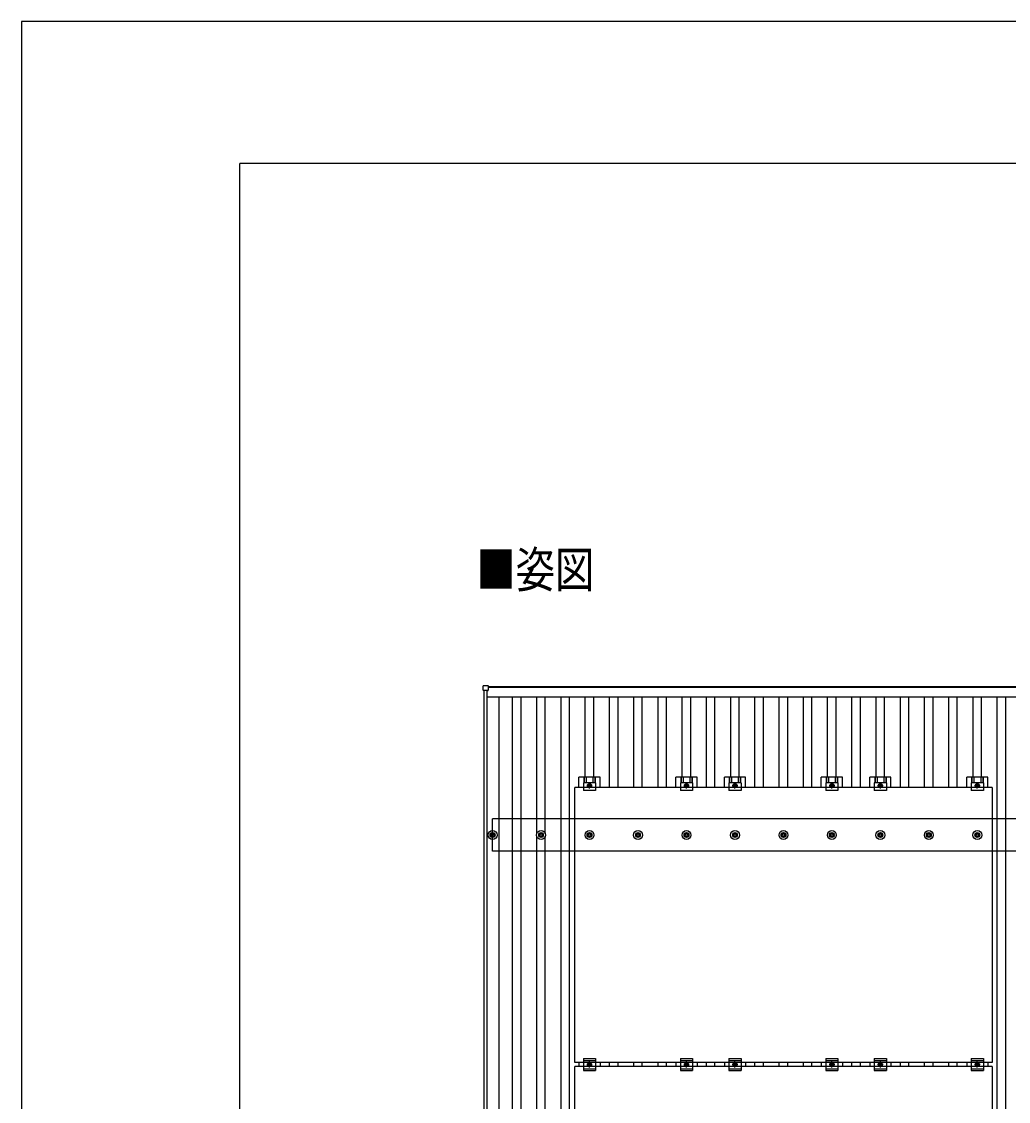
# Model space of a CAD drawing. Units: millimetres, scale not verified. Extents: x -12615 to 12615, y -8910 to 8910.
# Drawn here: x -12615 to -8543, y 4455 to 8910 of the extents above; entities that cross this region are included whole.
import ezdxf
from ezdxf.enums import TextEntityAlignment as Align

# ---------------------------------------------------------------- set-up
doc = ezdxf.new("R2010")
doc.units = ezdxf.units.MM
doc.header["$LTSCALE"] = 40
for name, color, linetype in [('0-2_USER1', 3, 'Continuous'), ('0-4_YKK_13', 4, 'Continuous'), ('0-5_YKK_A1', 4, 'Continuous'), ('0-7_YKK_ZWAK', 7, 'Continuous')]:
    doc.layers.add(name, color=color, linetype=linetype)
doc.styles.add('ＭＳ ゴシック', font='')
doc.styles.get('ＭＳ ゴシック').set_extended_font_data('MS Gothic')

msp = doc.modelspace()

# ---------------------------------------------------------------- linework, layer by layer
at = {"layer": '0-4_YKK_13'}
for p, q in [((-10709.95, 6151.46), (-10709.95, 6169.46)), ((-10708.95, 6170.46), (-10690.95, 6170.46)), ((-10690.95, 6150.46), (-10708.95, 6150.46)), ((-10689.95, 6169.46), (-10689.95, 6151.46)), ((-10315.3, 5749.48), (-10315.3, 5792.98)), ((-10295.17, 5792.98), (-10295.17, 5768.78)), ((-10293.77, 5792.98), (-10293.77, 5768.78)), ((-10285.57, 5792.98), (-10285.57, 5768.78)), ((-10257.73, 5792.98), (-10257.73, 5768.78)), ((-10249.53, 5792.98), (-10249.53, 5768.78)), ((-10248.13, 5792.98), (-10248.13, 5768.78)), ((-9915.3, 5749.48), (-9915.3, 5792.98)), ((-9895.17, 5792.98), (-9895.17, 5768.78)), ((-9893.77, 5792.98), (-9893.77, 5768.78)), ((-9885.57, 5792.98), (-9885.57, 5768.78)), ((-9857.73, 5792.98), (-9857.73, 5768.78)), ((-9849.53, 5792.98), (-9849.53, 5768.78)), ((-9848.13, 5792.98), (-9848.13, 5768.78)), ((-9715.3, 5749.48), (-9715.3, 5792.98)), ((-9695.17, 5792.98), (-9695.17, 5768.78)), ((-9693.77, 5792.98), (-9693.77, 5768.78)), ((-9685.57, 5792.98), (-9685.57, 5768.78)), ((-9657.73, 5792.98), (-9657.73, 5768.78)), ((-9649.53, 5792.98), (-9649.53, 5768.78)), ((-9648.13, 5792.98), (-9648.13, 5768.78)), ((-9315.3, 5749.48), (-9315.3, 5792.98)), ((-9295.17, 5792.98), (-9295.17, 5768.78)), ((-9293.77, 5792.98), (-9293.77, 5768.78)), ((-9285.57, 5792.98), (-9285.57, 5768.78)), ((-9257.73, 5792.98), (-9257.73, 5768.78)), ((-9249.53, 5792.98), (-9249.53, 5768.78)), ((-9248.13, 5792.98), (-9248.13, 5768.78)), ((-9115.3, 5749.48), (-9115.3, 5792.98)), ((-9095.17, 5792.98), (-9095.17, 5768.78)), ((-9093.77, 5792.98), (-9093.77, 5768.78)), ((-9085.57, 5792.98), (-9085.57, 5768.78)), ((-9057.73, 5792.98), (-9057.73, 5768.78)), ((-9049.53, 5792.98), (-9049.53, 5768.78)), ((-9048.13, 5792.98), (-9048.13, 5768.78)), ((-8715.3, 5749.48), (-8715.3, 5792.98)), ((-8695.17, 5792.98), (-8695.17, 5768.78)), ((-8693.77, 5792.98), (-8693.77, 5768.78)), ((-8685.57, 5792.98), (-8685.57, 5768.78)), ((-8657.73, 5792.98), (-8657.73, 5768.78)), ((-8649.53, 5792.98), (-8649.53, 5768.78)), ((-8648.13, 5792.98), (-8648.13, 5768.78)), ((-10332.65, 4615.48), (-10332.65, 5749.48)), ((-8610.65, 5749.48), (-10332.65, 5749.48)), ((-10296.66, 5768.78), (-10296.65, 5737.48)), ((-10246.65, 5768.78), (-10296.66, 5768.78)), ((-10283.15, 5757.98), (-10260.15, 5757.98)), ((-10271.65, 5745.47), (-10271.65, 5770.48)), ((-9896.66, 5768.78), (-9896.65, 5737.48)), ((-9846.65, 5768.78), (-9896.66, 5768.78)), ((-9883.15, 5757.98), (-9860.15, 5757.98)), ((-9871.65, 5745.47), (-9871.65, 5770.48)), ((-9696.66, 5768.78), (-9696.65, 5737.48)), ((-9646.65, 5768.78), (-9696.66, 5768.78)), ((-9683.15, 5757.98), (-9660.15, 5757.98)), ((-9671.65, 5745.47), (-9671.65, 5770.48)), ((-9296.66, 5768.78), (-9296.65, 5737.48)), ((-9246.65, 5768.78), (-9296.66, 5768.78)), ((-9283.15, 5757.98), (-9260.15, 5757.98)), ((-9271.65, 5745.47), (-9271.65, 5770.48)), ((-9096.66, 5768.78), (-9096.65, 5737.48)), ((-9046.65, 5768.78), (-9096.66, 5768.78)), ((-9083.15, 5757.98), (-9060.15, 5757.98)), ((-9071.65, 5745.47), (-9071.65, 5770.48)), ((-8696.66, 5768.78), (-8696.65, 5737.48)), ((-8646.65, 5768.78), (-8696.66, 5768.78)), ((-8683.15, 5757.98), (-8660.15, 5757.98)), ((-8671.65, 5745.47), (-8671.65, 5770.48)), ((-10681.65, 5555.73), (-10677.23, 5555.73)), ((-10681.65, 5552.23), (-10677.23, 5552.23)), ((-10673.4, 5563.98), (-10673.4, 5559.56)), ((-10673.4, 5548.4), (-10673.4, 5543.98)), ((-10669.9, 5563.98), (-10669.9, 5559.56)), ((-10669.9, 5548.4), (-10669.9, 5543.98)), ((-10666.07, 5555.73), (-10661.65, 5555.73)), ((-10666.07, 5552.23), (-10661.65, 5552.23)), ((-10481.65, 5555.73), (-10477.23, 5555.73)), ((-10481.65, 5552.23), (-10477.23, 5552.23)), ((-10473.4, 5563.98), (-10473.4, 5559.56)), ((-10473.4, 5548.4), (-10473.4, 5543.98)), ((-10469.9, 5563.98), (-10469.9, 5559.56)), ((-10469.9, 5548.4), (-10469.9, 5543.98)), ((-10466.07, 5555.73), (-10461.65, 5555.73)), ((-10466.07, 5552.23), (-10461.65, 5552.23)), ((-10281.65, 5555.73), (-10277.23, 5555.73)), ((-10281.65, 5552.23), (-10277.23, 5552.23)), ((-10273.4, 5563.98), (-10273.4, 5559.56)), ((-10273.4, 5548.4), (-10273.4, 5543.98)), ((-10269.9, 5563.98), (-10269.9, 5559.56)), ((-10269.9, 5548.4), (-10269.9, 5543.98)), ((-10266.07, 5555.73), (-10261.65, 5555.73)), ((-10266.07, 5552.23), (-10261.65, 5552.23)), ((-10081.65, 5555.73), (-10077.23, 5555.73)), ((-10081.65, 5552.23), (-10077.23, 5552.23)), ((-10073.4, 5563.98), (-10073.4, 5559.56)), ((-10073.4, 5548.4), (-10073.4, 5543.98)), ((-10069.9, 5563.98), (-10069.9, 5559.56)), ((-10069.9, 5548.4), (-10069.9, 5543.98)), ((-10066.07, 5555.73), (-10061.65, 5555.73)), ((-10066.07, 5552.23), (-10061.65, 5552.23)), ((-9881.65, 5555.73), (-9877.23, 5555.73)), ((-9881.65, 5552.23), (-9877.23, 5552.23)), ((-9873.4, 5563.98), (-9873.4, 5559.56)), ((-9873.4, 5548.4), (-9873.4, 5543.98)), ((-9869.9, 5563.98), (-9869.9, 5559.56)), ((-9869.9, 5548.4), (-9869.9, 5543.98)), ((-9866.07, 5555.73), (-9861.65, 5555.73)), ((-9866.07, 5552.23), (-9861.65, 5552.23)), ((-9681.65, 5555.73), (-9677.23, 5555.73)), ((-9681.65, 5552.23), (-9677.23, 5552.23)), ((-9673.4, 5563.98), (-9673.4, 5559.56)), ((-9673.4, 5548.4), (-9673.4, 5543.98)), ((-9669.9, 5563.98), (-9669.9, 5559.56)), ((-9669.9, 5548.4), (-9669.9, 5543.98)), ((-9666.07, 5555.73), (-9661.65, 5555.73)), ((-9666.07, 5552.23), (-9661.65, 5552.23)), ((-9481.65, 5555.73), (-9477.23, 5555.73)), ((-9481.65, 5552.23), (-9477.23, 5552.23)), ((-9473.4, 5563.98), (-9473.4, 5559.56)), ((-9473.4, 5548.4), (-9473.4, 5543.98)), ((-9469.9, 5563.98), (-9469.9, 5559.56)), ((-9469.9, 5548.4), (-9469.9, 5543.98)), ((-9466.07, 5555.73), (-9461.65, 5555.73)), ((-9466.07, 5552.23), (-9461.65, 5552.23)), ((-9281.65, 5555.73), (-9277.23, 5555.73)), ((-9281.65, 5552.23), (-9277.23, 5552.23)), ((-9273.4, 5563.98), (-9273.4, 5559.56)), ((-9273.4, 5548.4), (-9273.4, 5543.98)), ((-9269.9, 5563.98), (-9269.9, 5559.56)), ((-9269.9, 5548.4), (-9269.9, 5543.98)), ((-9266.07, 5555.73), (-9261.65, 5555.73)), ((-9266.07, 5552.23), (-9261.65, 5552.23)), ((-9081.65, 5555.73), (-9077.23, 5555.73)), ((-9081.65, 5552.23), (-9077.23, 5552.23)), ((-9073.4, 5563.98), (-9073.4, 5559.56)), ((-9073.4, 5548.4), (-9073.4, 5543.98)), ((-9069.9, 5563.98), (-9069.9, 5559.56)), ((-9069.9, 5548.4), (-9069.9, 5543.98)), ((-9066.07, 5555.73), (-9061.65, 5555.73)), ((-9066.07, 5552.23), (-9061.65, 5552.23)), ((-8881.65, 5555.73), (-8877.23, 5555.73)), ((-8881.65, 5552.23), (-8877.23, 5552.23)), ((-8873.4, 5563.98), (-8873.4, 5559.56)), ((-8873.4, 5548.4), (-8873.4, 5543.98)), ((-8869.9, 5563.98), (-8869.9, 5559.56)), ((-8869.9, 5548.4), (-8869.9, 5543.98)), ((-8866.07, 5555.73), (-8861.65, 5555.73)), ((-8866.07, 5552.23), (-8861.65, 5552.23)), ((-8681.65, 5555.73), (-8677.23, 5555.73)), ((-8681.65, 5552.23), (-8677.23, 5552.23)), ((-8673.4, 5563.98), (-8673.4, 5559.56)), ((-8673.4, 5548.4), (-8673.4, 5543.98)), ((-8669.9, 5563.98), (-8669.9, 5559.56)), ((-8669.9, 5548.4), (-8669.9, 5543.98)), ((-8666.07, 5555.73), (-8661.65, 5555.73)), ((-8666.07, 5552.23), (-8661.65, 5552.23)), ((-10332.65, 3464.48), (-10332.65, 4598.48)), ((-8610.65, 4598.48), (-10332.65, 4598.48)), ((-10315.3, 4615.48), (-10315.3, 4598.48)), ((-10296.65, 4631.98), (-10296.65, 4581.98)), ((-10296.65, 4631.98), (-10246.65, 4631.98)), ((-10296.65, 4623.98), (-10246.65, 4623.98)), ((-10296.65, 4589.98), (-10246.65, 4589.98)), ((-10260.15, 4606.98), (-10283.15, 4606.98)), ((-10271.65, 4594.47), (-10271.65, 4619.48)), ((-10246.65, 4631.98), (-10246.65, 4581.98)), ((-10228, 4615.48), (-10228, 4598.48)), ((-9915.3, 4615.48), (-9915.3, 4598.48)), ((-9896.65, 4631.98), (-9896.65, 4581.98)), ((-9896.65, 4631.98), (-9846.65, 4631.98)), ((-9896.65, 4623.98), (-9846.65, 4623.98)), ((-9896.65, 4589.98), (-9846.65, 4589.98)), ((-9860.15, 4606.98), (-9883.15, 4606.98)), ((-9871.65, 4594.47), (-9871.65, 4619.48)), ((-9846.65, 4631.98), (-9846.65, 4581.98)), ((-9828, 4615.48), (-9828, 4598.48)), ((-9715.3, 4615.48), (-9715.3, 4598.48)), ((-9696.65, 4631.98), (-9696.65, 4581.98)), ((-9696.65, 4631.98), (-9646.65, 4631.98)), ((-9696.65, 4623.98), (-9646.65, 4623.98)), ((-9696.65, 4589.98), (-9646.65, 4589.98)), ((-9660.15, 4606.98), (-9683.15, 4606.98)), ((-9671.65, 4594.47), (-9671.65, 4619.48)), ((-9646.65, 4631.98), (-9646.65, 4581.98)), ((-9628, 4615.48), (-9628, 4598.48)), ((-9315.3, 4615.48), (-9315.3, 4598.48)), ((-9296.65, 4631.98), (-9296.65, 4581.98)), ((-9296.65, 4631.98), (-9246.65, 4631.98)), ((-9296.65, 4623.98), (-9246.65, 4623.98)), ((-9296.65, 4589.98), (-9246.65, 4589.98)), ((-9260.15, 4606.98), (-9283.15, 4606.98)), ((-9271.65, 4594.47), (-9271.65, 4619.48)), ((-9246.65, 4631.98), (-9246.65, 4581.98)), ((-9228, 4615.48), (-9228, 4598.48)), ((-9115.3, 4615.48), (-9115.3, 4598.48)), ((-9096.65, 4631.98), (-9096.65, 4581.98)), ((-9096.65, 4631.98), (-9046.65, 4631.98)), ((-9096.65, 4623.98), (-9046.65, 4623.98)), ((-9096.65, 4589.98), (-9046.65, 4589.98)), ((-9060.15, 4606.98), (-9083.15, 4606.98)), ((-9071.65, 4594.47), (-9071.65, 4619.48)), ((-9046.65, 4631.98), (-9046.65, 4581.98)), ((-9028, 4615.48), (-9028, 4598.48)), ((-8715.3, 4615.48), (-8715.3, 4598.48)), ((-8696.65, 4631.98), (-8696.65, 4581.98)), ((-8696.65, 4631.98), (-8646.65, 4631.98)), ((-8696.65, 4623.98), (-8646.65, 4623.98)), ((-8696.65, 4589.98), (-8646.65, 4589.98)), ((-8660.15, 4606.98), (-8683.15, 4606.98)), ((-8671.65, 4594.47), (-8671.65, 4619.48)), ((-8646.65, 4631.98), (-8646.65, 4581.98)), ((-8628, 4615.48), (-8628, 4598.48)), ((-10296.65, 4581.98), (-10246.65, 4581.98)), ((-9896.65, 4581.98), (-9846.65, 4581.98)), ((-9696.65, 4581.98), (-9646.65, 4581.98)), ((-9296.65, 4581.98), (-9246.65, 4581.98)), ((-9096.65, 4581.98), (-9046.65, 4581.98)), ((-8696.65, 4581.98), (-8646.65, 4581.98))]:
    msp.add_line(p, q, dxfattribs=at)
for points in [[(-10228, 5749.48), (-10228, 5792.98), (-10315.3, 5792.98)], [(-9828, 5749.48), (-9828, 5792.98), (-9915.3, 5792.98)], [(-9628, 5749.48), (-9628, 5792.98), (-9715.3, 5792.98)], [(-9228, 5749.48), (-9228, 5792.98), (-9315.3, 5792.98)], [(-9028, 5749.48), (-9028, 5792.98), (-9115.3, 5792.98)], [(-8628, 5749.48), (-8628, 5792.98), (-8715.3, 5792.98)], [(-8610.65, 5749.48), (-8610.65, 4615.48), (-10332.65, 4615.48)], [(-10246.65, 5768.78), (-10246.65, 5737.48), (-10296.65, 5737.48)], [(-9846.65, 5768.78), (-9846.65, 5737.48), (-9896.65, 5737.48)], [(-9646.65, 5768.78), (-9646.65, 5737.48), (-9696.65, 5737.48)], [(-9246.65, 5768.78), (-9246.65, 5737.48), (-9296.65, 5737.48)], [(-9046.65, 5768.78), (-9046.65, 5737.48), (-9096.65, 5737.48)], [(-8646.65, 5768.78), (-8646.65, 5737.48), (-8696.65, 5737.48)], [(-8610.65, 4598.48), (-8610.65, 3464.48), (-10332.65, 3464.48)]]:
    msp.add_lwpolyline(points, dxfattribs=at)
for points in [[(-10271.65, 5750.47), (-10265.15, 5754.23), (-10265.15, 5761.73), (-10271.65, 5765.48), (-10278.15, 5761.73), (-10278.15, 5754.23)], [(-9871.65, 5750.47), (-9865.15, 5754.23), (-9865.15, 5761.73), (-9871.65, 5765.48), (-9878.15, 5761.73), (-9878.15, 5754.23)], [(-9671.65, 5750.47), (-9665.15, 5754.23), (-9665.15, 5761.73), (-9671.65, 5765.48), (-9678.15, 5761.73), (-9678.15, 5754.23)], [(-9271.65, 5750.47), (-9265.15, 5754.23), (-9265.15, 5761.73), (-9271.65, 5765.48), (-9278.15, 5761.73), (-9278.15, 5754.23)], [(-9071.65, 5750.47), (-9065.15, 5754.23), (-9065.15, 5761.73), (-9071.65, 5765.48), (-9078.15, 5761.73), (-9078.15, 5754.23)], [(-8671.65, 5750.47), (-8665.15, 5754.23), (-8665.15, 5761.73), (-8671.65, 5765.48), (-8678.15, 5761.73), (-8678.15, 5754.23)], [(-10271.65, 4599.47), (-10278.15, 4603.23), (-10278.15, 4610.73), (-10271.65, 4614.48), (-10265.15, 4610.73), (-10265.15, 4603.23)], [(-9871.65, 4599.47), (-9878.15, 4603.23), (-9878.15, 4610.73), (-9871.65, 4614.48), (-9865.15, 4610.73), (-9865.15, 4603.23)], [(-9671.65, 4599.47), (-9678.15, 4603.23), (-9678.15, 4610.73), (-9671.65, 4614.48), (-9665.15, 4610.73), (-9665.15, 4603.23)], [(-9271.65, 4599.47), (-9278.15, 4603.23), (-9278.15, 4610.73), (-9271.65, 4614.48), (-9265.15, 4610.73), (-9265.15, 4603.23)], [(-9071.65, 4599.47), (-9078.15, 4603.23), (-9078.15, 4610.73), (-9071.65, 4614.48), (-9065.15, 4610.73), (-9065.15, 4603.23)], [(-8671.65, 4599.47), (-8678.15, 4603.23), (-8678.15, 4610.73), (-8671.65, 4614.48), (-8665.15, 4610.73), (-8665.15, 4603.23)]]:
    msp.add_lwpolyline(points, close=True, dxfattribs=at)
for centre, radius in [((-10271.65, 5757.98), 8.5), ((-10271.65, 5757.98), 6.5), ((-10271.65, 5757.98), 4), ((-9871.65, 5757.98), 8.5), ((-9871.65, 5757.98), 6.5), ((-9871.65, 5757.98), 4), ((-9671.65, 5757.98), 8.5), ((-9671.65, 5757.98), 6.5), ((-9671.65, 5757.98), 4), ((-9271.65, 5757.98), 8.5), ((-9271.65, 5757.98), 6.5), ((-9271.65, 5757.98), 4), ((-9071.65, 5757.98), 8.5), ((-9071.65, 5757.98), 6.5), ((-9071.65, 5757.98), 4), ((-8671.65, 5757.98), 8.5), ((-8671.65, 5757.98), 6.5), ((-8671.65, 5757.98), 4), ((-10671.65, 5553.98), 18.25), ((-10471.65, 5553.98), 18.25), ((-10271.65, 5553.98), 18.25), ((-10071.65, 5553.98), 18.25), ((-9871.65, 5553.98), 18.25), ((-9671.65, 5553.98), 18.25), ((-9471.65, 5553.98), 18.25), ((-9271.65, 5553.98), 18.25), ((-9071.65, 5553.98), 18.25), ((-8871.65, 5553.98), 18.25), ((-8671.65, 5553.98), 18.25), ((-10671.65, 5553.98), 10.15), ((-10671.65, 5553.98), 5.85), ((-10671.65, 5553.98), 5.25), ((-10471.65, 5553.98), 10.15), ((-10471.65, 5553.98), 5.85), ((-10471.65, 5553.98), 5.25), ((-10271.65, 5553.98), 10.15), ((-10271.65, 5553.98), 5.85), ((-10271.65, 5553.98), 5.25), ((-10071.65, 5553.98), 10.15), ((-10071.65, 5553.98), 5.85), ((-10071.65, 5553.98), 5.25), ((-9871.65, 5553.98), 10.15), ((-9871.65, 5553.98), 5.85), ((-9871.65, 5553.98), 5.25), ((-9671.65, 5553.98), 10.15), ((-9671.65, 5553.98), 5.85), ((-9671.65, 5553.98), 5.25), ((-9471.65, 5553.98), 10.15), ((-9471.65, 5553.98), 5.85), ((-9471.65, 5553.98), 5.25), ((-9271.65, 5553.98), 10.15), ((-9271.65, 5553.98), 5.85), ((-9271.65, 5553.98), 5.25), ((-9071.65, 5553.98), 10.15), ((-9071.65, 5553.98), 5.85), ((-9071.65, 5553.98), 5.25), ((-8871.65, 5553.98), 10.15), ((-8871.65, 5553.98), 5.85), ((-8871.65, 5553.98), 5.25), ((-8671.65, 5553.98), 10.15), ((-8671.65, 5553.98), 5.85), ((-8671.65, 5553.98), 5.25), ((-10271.65, 4606.98), 8.5), ((-10271.65, 4606.98), 6.5), ((-10271.65, 4606.98), 4), ((-9871.65, 4606.98), 8.5), ((-9871.65, 4606.98), 6.5), ((-9871.65, 4606.98), 4), ((-9671.65, 4606.98), 8.5), ((-9671.65, 4606.98), 6.5), ((-9671.65, 4606.98), 4), ((-9271.65, 4606.98), 8.5), ((-9271.65, 4606.98), 6.5), ((-9271.65, 4606.98), 4), ((-9071.65, 4606.98), 8.5), ((-9071.65, 4606.98), 6.5), ((-9071.65, 4606.98), 4), ((-8671.65, 4606.98), 8.5), ((-8671.65, 4606.98), 6.5), ((-8671.65, 4606.98), 4)]:
    msp.add_circle(centre, radius, dxfattribs=at)
for centre, start, end in [((-10708.95, 6169.46), 90, 180), ((-10708.95, 6151.46), 180, 270), ((-10690.95, 6169.46), 0, 90), ((-10690.95, 6151.46), 270, 0)]:
    msp.add_arc(centre, 1, start, end, dxfattribs=at)
at = {"layer": '0-5_YKK_A1'}
for p, q in [((-10706.65, 752.04), (-10706.65, 6150.46)), ((-10694.65, 752.04), (-10694.65, 6150.46)), ((-10689.95, 6167.16), (-4653.35, 6167.16)), ((-4653.35, 6162.37), (-10689.95, 6162.37)), ((-10694.65, 6124.37), (-4648.65, 6124.37)), ((-10645.15, 783.36), (-10645.15, 6124.37)), ((-10589.15, 783.36), (-10589.15, 6124.37)), ((-10554.15, 783.36), (-10554.15, 6124.37)), ((-10489.15, 5559.16), (-10489.15, 6124.37)), ((-10454.15, 5559.16), (-10454.15, 6124.37)), ((-10389.15, 783.36), (-10389.15, 6124.37)), ((-10354.15, 783.36), (-10354.15, 6124.37)), ((-10289.15, 5792.98), (-10289.15, 6124.37)), ((-10254.15, 5792.98), (-10254.15, 6124.37)), ((-10189.15, 5749.48), (-10189.15, 6124.37)), ((-10154.15, 5749.48), (-10154.15, 6124.37)), ((-10089.15, 5749.48), (-10089.15, 6124.37)), ((-10054.15, 5749.48), (-10054.15, 6124.37)), ((-9989.15, 5749.48), (-9989.15, 6124.37)), ((-9954.15, 5749.48), (-9954.15, 6124.37)), ((-9889.15, 5792.98), (-9889.15, 6124.37)), ((-9854.15, 5792.98), (-9854.15, 6124.37)), ((-9789.15, 5749.48), (-9789.15, 6124.37)), ((-9754.15, 5749.48), (-9754.15, 6124.37)), ((-9689.15, 5792.98), (-9689.15, 6124.37)), ((-9654.15, 5792.98), (-9654.15, 6124.37)), ((-9589.15, 5749.48), (-9589.15, 6124.37)), ((-9554.15, 5749.48), (-9554.15, 6124.37)), ((-9489.15, 5749.48), (-9489.15, 6124.37)), ((-9454.15, 5749.48), (-9454.15, 6124.37)), ((-9389.15, 5749.48), (-9389.15, 6124.37)), ((-9354.15, 5749.48), (-9354.15, 6124.37)), ((-9289.15, 5792.98), (-9289.15, 6124.37)), ((-9254.15, 5792.98), (-9254.15, 6124.37)), ((-9189.15, 5749.48), (-9189.15, 6124.37)), ((-9154.15, 5749.48), (-9154.15, 6124.37)), ((-9089.15, 5792.98), (-9089.15, 6124.37)), ((-9054.15, 5792.98), (-9054.15, 6124.37)), ((-8989.15, 5749.48), (-8989.15, 6124.37)), ((-8954.15, 5749.48), (-8954.15, 6124.37)), ((-8889.15, 5749.48), (-8889.15, 6124.37)), ((-8854.15, 5749.48), (-8854.15, 6124.37)), ((-8789.15, 5749.48), (-8789.15, 6124.37)), ((-8754.15, 5749.48), (-8754.15, 6124.37)), ((-8689.15, 5792.98), (-8689.15, 6124.37)), ((-8654.15, 5792.98), (-8654.15, 6124.37)), ((-8589.15, 783.36), (-8589.15, 6124.37)), ((-8554.15, 783.36), (-8554.15, 6124.37)), ((-4671.65, 5620.98), (-10671.65, 5620.98)), ((-10671.65, 5486.98), (-10671.65, 5620.98)), ((-10489.15, 4159.16), (-10489.15, 5548.8)), ((-10454.15, 4159.16), (-10454.15, 5548.8)), ((-4671.65, 5486.98), (-10671.65, 5486.98)), ((-10189.15, 4598.48), (-10189.15, 4615.48)), ((-10154.15, 4598.48), (-10154.15, 4615.48)), ((-10089.15, 4598.48), (-10089.15, 4615.48)), ((-10054.15, 4598.48), (-10054.15, 4615.48)), ((-9989.15, 4598.48), (-9989.15, 4615.48)), ((-9954.15, 4598.48), (-9954.15, 4615.48)), ((-9789.15, 4598.48), (-9789.15, 4615.48)), ((-9754.15, 4598.48), (-9754.15, 4615.48)), ((-9589.15, 4598.48), (-9589.15, 4615.48)), ((-9554.15, 4598.48), (-9554.15, 4615.48)), ((-9489.15, 4598.48), (-9489.15, 4615.48)), ((-9454.15, 4598.48), (-9454.15, 4615.48)), ((-9389.15, 4598.48), (-9389.15, 4615.48)), ((-9354.15, 4598.48), (-9354.15, 4615.48)), ((-9189.15, 4598.48), (-9189.15, 4615.48)), ((-9154.15, 4598.48), (-9154.15, 4615.48)), ((-8989.15, 4598.48), (-8989.15, 4615.48)), ((-8954.15, 4598.48), (-8954.15, 4615.48)), ((-8889.15, 4598.48), (-8889.15, 4615.48)), ((-8854.15, 4598.48), (-8854.15, 4615.48)), ((-8789.15, 4598.48), (-8789.15, 4615.48)), ((-8754.15, 4598.48), (-8754.15, 4615.48))]:
    msp.add_line(p, q, dxfattribs=at)
at = {"layer": '0-7_YKK_ZWAK'}
for p in [(11685.06, 8325), (-11714.94, -7575)]:
    msp.add_line(p, (-11714.94, 8325), dxfattribs=at)
msp.add_lwpolyline([(-12615, -8910), (12615, -8910), (12615, 8910), (-12615, 8910)], close=True, dxfattribs=at)

# ---------------------------------------------------------------- texts
at = {"layer": '0-2_USER1', "style": 'ＭＳ ゴシック', "width": 0.8}
msp.add_text('■姿図', height=148.5, dxfattribs=at).set_placement((-10738.45, 6530.31), align=Align.BOTTOM_LEFT)

doc.saveas('drawing.dxf')
